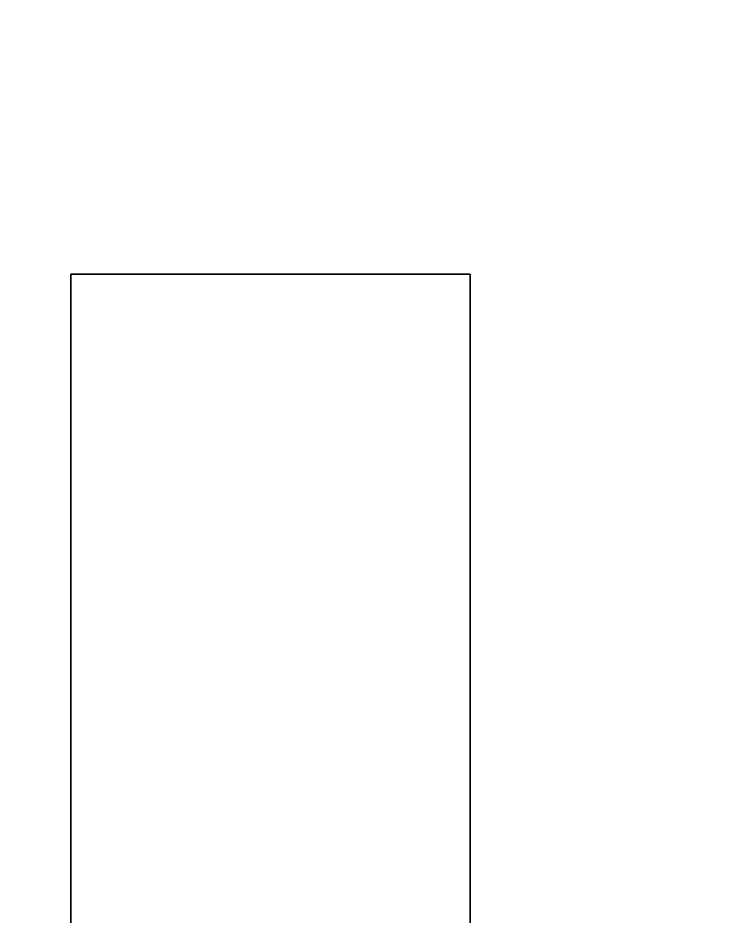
# Model space of a CAD drawing. Header units: inches. Extents: x -1 to 233, y 0 to 394.
# Drawn here: x 16.21 to 32.44, y 16.68 to 36.93 of the extents above; entities that cross this region are included whole.
import ezdxf

# ---------------------------------------------------------------- set-up
doc = ezdxf.new("R2010")
doc.units = ezdxf.units.IN
doc.header["$MEASUREMENT"] = 0
doc.layers.add('2', color=7, linetype='CONTINUOUS')

msp = doc.modelspace()

# ---------------------------------------------------------------- linework, layer by layer
at = {"layer": '2'}
for points in [[(3.8, 0.9, 18.8), (46.1, 0.9, 18.8), (46.1, 377.4, 18.8), (3.8, 377.4, 18.8)], [(46.9, 0.9, 19.6), (9.4, 0.9, 19.6), (9.4, 373.8, 19.6), (46.9, 377.4, 19.6)], [(26.4, 31.15, 18.8), (17.4, 31.15, 18.8), (17.4, 31.15, 14), (26.4, 31.15, 14)], [(26.4, 31.15, 14), (17.4, 31.15, 14), (17.4, 12.45, 14), (26.4, 12.45, 14)], [(17.4, 12.45, 18.8), (17.4, 12.45, 14), (17.4, 31.15, 14), (17.4, 31.15, 18.8)], [(26.4, 31.15, 18.8), (26.4, 12.45, 18.8), (26.4, 12.45, 14), (26.4, 31.15, 14)]]:
    msp.add_3dface(points, dxfattribs=at)

doc.saveas('drawing.dxf')
